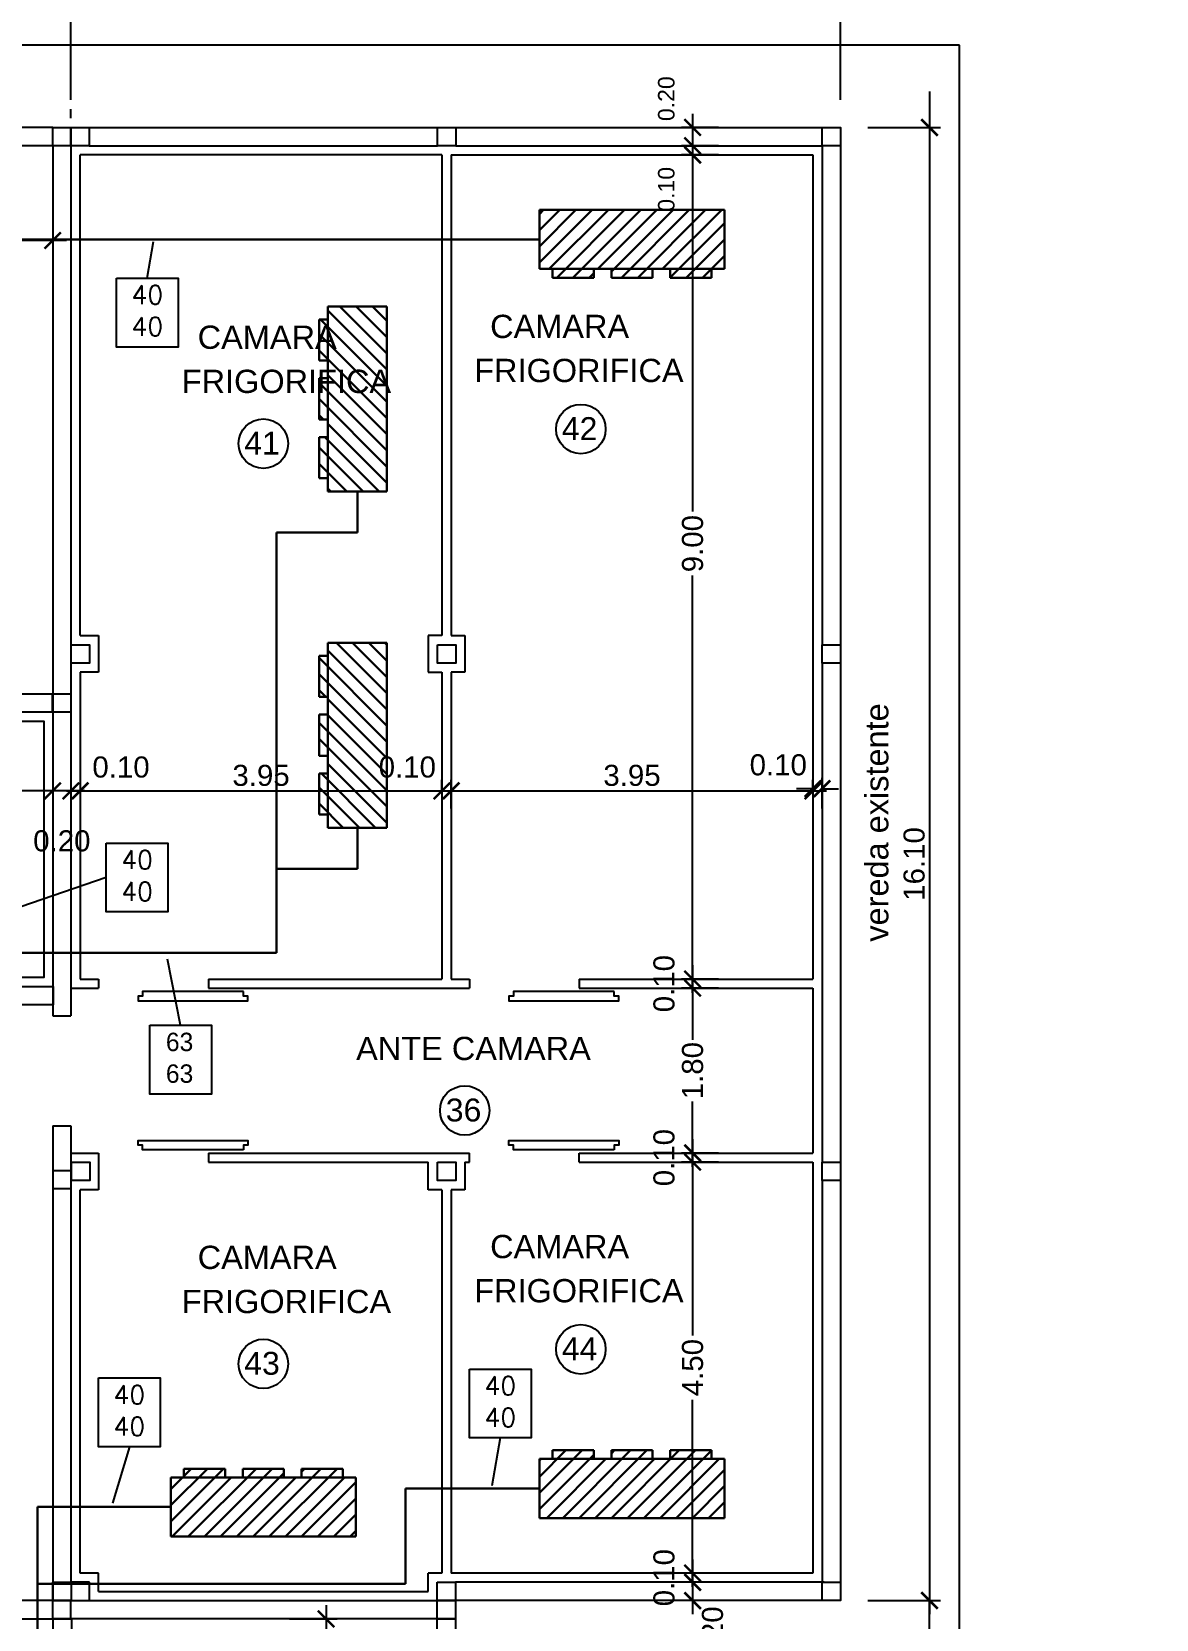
# Model space of a CAD drawing. Extents: x -106 to 115, y -156 to 65.
# Drawn here: x 3.47 to 15.75, y -26.3 to -8.97 of the extents above; entities that cross this region are included whole.
import ezdxf
from ezdxf.enums import TextEntityAlignment as Align

# ---------------------------------------------------------------- set-up
doc = ezdxf.new("R2010")
doc.units = 0
doc.header["$LTSCALE"] = 100
doc.header["$MEASUREMENT"] = 0
doc.layers.get('0').update_dxf_attribs({"color": 9, "linetype": 'CONTINUOUS'})
doc.layers.get('DEFPOINTS').update_dxf_attribs({"color": 9, "linetype": 'CONTINUOUS'})
for name, color, linetype in [('COTAS', 9, 'CONTINUOUS'), ('IFA-MEDIA 02', 32, 'CONTINUOUS'), ('MUROS', 9, 'CONTINUOUS'), ('texto', 9, 'CONTINUOUS'), ('UNTITLED-1', 9, 'CONTINUOUS')]:
    doc.layers.add(name, color=color, linetype=linetype)
doc.layers.add('IFA-MEDIA 01', color=20, linetype='CONTINUOUS', lineweight=30)
doc.styles.get("Standard").update_dxf_attribs({"font": 'arial.ttf'})
doc.dimstyles.get("Standard").update_dxf_attribs({"dimtxt": 0.23, "dimasz": 0.18, "dimexe": 0.12, "dimexo": 0.2, "dimgap": 0.05, "dimtad": 0, "dimzin": 0, "dimdsep": 46, "dimtxsty": 'Standard', "dimblk": 'ARCHTICK', "dimcen": 0.09, "dimdle": 0.15, "dimadec": 0, "dimazin": 0, "dimtfac": 1, "dimtofl": 0, "dimtmove": 2, "dimatfit": 3, "dimfxl": 1, "dimtolj": 1, "dimtzin": 0, "dimarcsym": 0})

# ---------------------------------------------------------------- blocks, each defined once
blk = doc.blocks.new('_ARCHTICK')
at = {"color": 0, "linetype": 'ByBlock', "const_width": 0.15}
blk.add_lwpolyline([(-0.5, -0.5), (0.5, 0.5)], dxfattribs=at)
blk = doc.blocks.new('*D1')
at = {"color": 0, "linetype": 'Continuous', "lineweight": -2, "transparency": 16777216}
for p, q in [((13.276, -9.862), (13.276, -26.249)), ((12.603, -10.012), (13.396, -10.012)), ((12.603, -26.099), (13.396, -26.099))]:
    blk.add_line(p, q, dxfattribs=at)
at = {"layer": 'DEFPOINTS', "color": 0, "linetype": 'Continuous', "transparency": 16777216}
for p in [(12.303, -10.012), (12.303, -26.099), (13.276, -26.099)]:
    blk.add_point(p, dxfattribs=at)
at = {"color": 0, "linetype": 'Continuous', "lineweight": -2, "transparency": 16777216, "xscale": 0.18, "yscale": 0.18, "zscale": 0.18}
for p, rotation in [((13.276, -10.012), 90), ((13.276, -26.099), 270)]:
    blk.add_blockref('_ARCHTICK', p, dxfattribs=dict(at, rotation=rotation))
at = {"color": 0, "linetype": 'Continuous', "transparency": 16777216, "insert": (13.109, -18.055), "char_height": 0.23, "attachment_point": 5, "rotation": 90}
blk.add_mtext('\\A1;16.10', dxfattribs=at)
blk = doc.blocks.new('*D2')
at = {"color": 0, "linetype": 'Continuous', "lineweight": -2, "transparency": 16777216}
for p, q in [((3.903, -9.712), (3.903, -8.42)), ((12.303, -9.712), (12.303, -8.42)), ((12.453, -8.54), (3.753, -8.54))]:
    blk.add_line(p, q, dxfattribs=at)
at = {"layer": 'DEFPOINTS', "color": 0, "linetype": 'Continuous', "transparency": 16777216}
for p in [(3.903, -8.54), (3.903, -10.012), (12.303, -10.012)]:
    blk.add_point(p, dxfattribs=at)
at = {"color": 0, "linetype": 'Continuous', "lineweight": -2, "transparency": 16777216, "xscale": 0.18, "yscale": 0.18, "zscale": 0.18, "rotation": 180}
blk.add_blockref('_ARCHTICK', (3.903, -8.54), dxfattribs=at)
at = {"color": 0, "linetype": 'Continuous', "lineweight": -2, "transparency": 16777216, "xscale": 0.18, "yscale": 0.18, "zscale": 0.18}
blk.add_blockref('_ARCHTICK', (12.303, -8.54), dxfattribs=at)
at = {"color": 0, "linetype": 'Continuous', "transparency": 16777216, "insert": (8.103, -8.372), "char_height": 0.23, "attachment_point": 5}
blk.add_mtext('\\A1;8.40', dxfattribs=at)
blk = doc.blocks.new('*D3')
at = {"color": 0, "linetype": 'Continuous', "lineweight": -2, "transparency": 16777216}
for p, q in [((7.953, -17.264), (7.953, -17.137)), ((3.853, -17.257), (8.103, -17.257))]:
    blk.add_line(p, q, dxfattribs=at)
at = {"layer": 'DEFPOINTS', "color": 0, "linetype": 'Continuous', "transparency": 16777216}
for p in [(7.953, -17.257), (4.003, -17.564), (7.953, -17.564)]:
    blk.add_point(p, dxfattribs=at)
at = {"color": 0, "linetype": 'Continuous', "lineweight": -2, "transparency": 16777216, "xscale": 0.18, "yscale": 0.18, "zscale": 0.18, "rotation": 180}
blk.add_blockref('_ARCHTICK', (4.003, -17.257), dxfattribs=at)
at = {"color": 0, "linetype": 'Continuous', "lineweight": -2, "transparency": 16777216, "xscale": 0.18, "yscale": 0.18, "zscale": 0.18}
blk.add_blockref('_ARCHTICK', (7.953, -17.257), dxfattribs=at)
at = {"color": 0, "linetype": 'Continuous', "transparency": 16777216, "insert": (5.978, -17.089), "char_height": 0.23, "attachment_point": 5}
blk.add_mtext('\\A1;3.95', dxfattribs=at)
blk = doc.blocks.new('*D4')
at = {"color": 0, "linetype": 'Continuous', "lineweight": -2, "transparency": 16777216}
for p, q in [((12.003, -17.264), (12.003, -17.137)), ((7.903, -17.257), (12.153, -17.257))]:
    blk.add_line(p, q, dxfattribs=at)
at = {"layer": 'DEFPOINTS', "color": 0, "linetype": 'Continuous', "transparency": 16777216}
for p in [(12.003, -17.257), (8.053, -17.564), (12.003, -17.564)]:
    blk.add_point(p, dxfattribs=at)
at = {"color": 0, "linetype": 'Continuous', "lineweight": -2, "transparency": 16777216, "xscale": 0.18, "yscale": 0.18, "zscale": 0.18, "rotation": 180}
blk.add_blockref('_ARCHTICK', (8.053, -17.257), dxfattribs=at)
at = {"color": 0, "linetype": 'Continuous', "lineweight": -2, "transparency": 16777216, "xscale": 0.18, "yscale": 0.18, "zscale": 0.18}
blk.add_blockref('_ARCHTICK', (12.003, -17.257), dxfattribs=at)
at = {"color": 0, "linetype": 'Continuous', "transparency": 16777216, "insert": (10.028, -17.089), "char_height": 0.23, "attachment_point": 5}
blk.add_mtext('\\A1;3.95', dxfattribs=at)
blk = doc.blocks.new('*D68')
at = {"layer": 'DEFPOINTS', "color": 0, "linetype": 'Continuous', "transparency": 16777216}
for p in [(11.171, -10.312), (10.69, -19.312), (11.171, -19.312)]:
    blk.add_point(p, dxfattribs=at)
at = {"layer": 'texto', "color": 0, "linetype": 'Continuous', "lineweight": -2, "transparency": 16777216}
for p, q in [((10.69, -10.162), (10.69, -14.208)), ((10.971, -10.312), (10.57, -10.312)), ((10.69, -19.462), (10.69, -14.905)), ((10.971, -19.312), (10.57, -19.312))]:
    blk.add_line(p, q, dxfattribs=at)
at = {"layer": 'texto', "color": 0, "linetype": 'Continuous', "lineweight": -2, "transparency": 16777216, "xscale": 0.18, "yscale": 0.18, "zscale": 0.18}
for p, rotation in [((10.69, -10.312), 90), ((10.69, -19.312), 270)]:
    blk.add_blockref('_ARCHTICK', p, dxfattribs=dict(at, rotation=rotation))
at = {"layer": 'texto', "color": 0, "linetype": 'Continuous', "transparency": 16777216, "insert": (10.69, -14.557), "char_height": 0.23, "attachment_point": 5, "rotation": 90}
blk.add_mtext('\\A1;9.00', dxfattribs=at)
blk = doc.blocks.new('*D69')
at = {"layer": 'DEFPOINTS', "color": 0, "linetype": 'Continuous', "transparency": 16777216}
for p in [(10.69, -19.412), (11.171, -19.312), (11.171, -19.412)]:
    blk.add_point(p, dxfattribs=at)
at = {"layer": 'texto', "color": 0, "linetype": 'Continuous', "lineweight": -2, "transparency": 16777216}
for p, q in [((10.69, -19.162), (10.69, -19.562)), ((10.971, -19.312), (10.57, -19.312)), ((10.971, -19.412), (10.57, -19.412))]:
    blk.add_line(p, q, dxfattribs=at)
at = {"layer": 'texto', "color": 0, "linetype": 'Continuous', "lineweight": -2, "transparency": 16777216, "xscale": 0.18, "yscale": 0.18, "zscale": 0.18}
for p, rotation in [((10.69, -19.312), 90), ((10.69, -19.412), 270)]:
    blk.add_blockref('_ARCHTICK', p, dxfattribs=dict(at, rotation=rotation))
at = {"layer": 'texto', "color": 0, "linetype": 'Continuous', "transparency": 16777216, "insert": (10.378, -19.362), "char_height": 0.23, "attachment_point": 5, "rotation": 90}
blk.add_mtext('\\A1;0.10', dxfattribs=at)
blk = doc.blocks.new('*D155')
at = {"layer": 'COTAS', "color": 0, "linetype": 'Continuous', "lineweight": -2, "transparency": 16777216}
for p, q in [((3.703, -16.918), (3.703, -17.377)), ((3.903, -16.918), (3.903, -17.377)), ((4.053, -17.257), (3.553, -17.257))]:
    blk.add_line(p, q, dxfattribs=at)
at = {"layer": 'DEFPOINTS', "color": 0, "linetype": 'Continuous', "transparency": 16777216}
for p in [(3.703, -16.718), (3.903, -16.718), (3.703, -17.257)]:
    blk.add_point(p, dxfattribs=at)
at = {"layer": 'COTAS', "color": 0, "linetype": 'Continuous', "lineweight": -2, "transparency": 16777216, "xscale": 0.18, "yscale": 0.18, "zscale": 0.18, "rotation": 180}
blk.add_blockref('_ARCHTICK', (3.703, -17.257), dxfattribs=at)
at = {"layer": 'COTAS', "color": 0, "linetype": 'Continuous', "lineweight": -2, "transparency": 16777216, "xscale": 0.18, "yscale": 0.18, "zscale": 0.18}
blk.add_blockref('_ARCHTICK', (3.903, -17.257), dxfattribs=at)
at = {"layer": 'COTAS', "color": 0, "linetype": 'Continuous', "transparency": 16777216, "insert": (3.803, -17.804), "char_height": 0.23, "attachment_point": 5}
blk.add_mtext('\\A1;0.20', dxfattribs=at)
blk = doc.blocks.new('*D156')
at = {"layer": 'COTAS', "color": 0, "linetype": 'Continuous', "lineweight": -2, "transparency": 16777216}
for p, q in [((-1.693, -16.918), (-1.693, -17.377)), ((3.703, -16.918), (3.703, -17.377)), ((-1.843, -17.257), (0.042, -17.257)), ((3.853, -17.257), (0.739, -17.257))]:
    blk.add_line(p, q, dxfattribs=at)
at = {"layer": 'DEFPOINTS', "color": 0, "linetype": 'Continuous', "transparency": 16777216}
for p in [(-1.693, -16.718), (3.703, -16.718), (-1.693, -17.257)]:
    blk.add_point(p, dxfattribs=at)
at = {"layer": 'COTAS', "color": 0, "linetype": 'Continuous', "lineweight": -2, "transparency": 16777216, "xscale": 0.18, "yscale": 0.18, "zscale": 0.18, "rotation": 180}
blk.add_blockref('_ARCHTICK', (-1.693, -17.257), dxfattribs=at)
at = {"layer": 'COTAS', "color": 0, "linetype": 'Continuous', "lineweight": -2, "transparency": 16777216, "xscale": 0.18, "yscale": 0.18, "zscale": 0.18}
blk.add_blockref('_ARCHTICK', (3.703, -17.257), dxfattribs=at)
at = {"layer": 'COTAS', "color": 0, "linetype": 'Continuous', "transparency": 16777216, "insert": (0.391, -17.257), "char_height": 0.23, "attachment_point": 5}
blk.add_mtext('\\A1;5.40', dxfattribs=at)
blk = doc.blocks.new('*D169')
at = {"layer": 'COTAS', "color": 0, "linetype": 'Continuous', "lineweight": -2, "transparency": 16777216}
for p, q in [((-1.897, -10.948), (-1.897, -11.367)), ((3.703, -10.948), (3.703, -11.367)), ((-2.047, -11.247), (1.121, -11.247)), ((3.853, -11.247), (1.818, -11.247))]:
    blk.add_line(p, q, dxfattribs=at)
at = {"layer": 'DEFPOINTS', "color": 0, "linetype": 'Continuous', "transparency": 16777216}
for p in [(-1.897, -10.748), (3.703, -10.748), (3.703, -11.247)]:
    blk.add_point(p, dxfattribs=at)
at = {"layer": 'COTAS', "color": 0, "linetype": 'Continuous', "lineweight": -2, "transparency": 16777216, "xscale": 0.18, "yscale": 0.18, "zscale": 0.18, "rotation": 180}
blk.add_blockref('_ARCHTICK', (-1.897, -11.247), dxfattribs=at)
at = {"layer": 'COTAS', "color": 0, "linetype": 'Continuous', "lineweight": -2, "transparency": 16777216, "xscale": 0.18, "yscale": 0.18, "zscale": 0.18}
blk.add_blockref('_ARCHTICK', (3.703, -11.247), dxfattribs=at)
at = {"layer": 'COTAS', "color": 0, "linetype": 'Continuous', "transparency": 16777216, "insert": (1.469, -11.247), "char_height": 0.23, "attachment_point": 5}
blk.add_mtext('\\A1;5.60', dxfattribs=at)
blk = doc.blocks.new('*D243')
at = {"layer": 'COTAS', "color": 0, "linetype": 'Continuous', "lineweight": -2, "transparency": 16777216}
for p, q in [((6.689, -26.15), (6.689, -30.611)), ((6.288, -26.3), (6.809, -26.3)), ((6.689, -35.769), (6.689, -31.307)), ((6.288, -35.619), (6.809, -35.619))]:
    blk.add_line(p, q, dxfattribs=at)
at = {"layer": 'DEFPOINTS', "color": 0, "linetype": 'Continuous', "transparency": 16777216}
for p in [(6.088, -26.3), (6.689, -26.3), (6.088, -35.619)]:
    blk.add_point(p, dxfattribs=at)
at = {"layer": 'COTAS', "color": 0, "linetype": 'Continuous', "lineweight": -2, "transparency": 16777216, "xscale": 0.18, "yscale": 0.18, "zscale": 0.18}
for p, rotation in [((6.689, -26.3), 90), ((6.689, -35.619), 270)]:
    blk.add_blockref('_ARCHTICK', p, dxfattribs=dict(at, rotation=rotation))
at = {"layer": 'COTAS', "color": 0, "linetype": 'Continuous', "transparency": 16777216, "insert": (6.689, -30.959), "char_height": 0.23, "attachment_point": 5, "rotation": 90}
blk.add_mtext('\\A1;9.30', dxfattribs=at)
blk = doc.blocks.new('*D244')
at = {"layer": 'DEFPOINTS', "color": 0, "linetype": 'Continuous', "transparency": 16777216}
for p in [(11.171, -19.412), (10.69, -21.212), (11.171, -21.212)]:
    blk.add_point(p, dxfattribs=at)
at = {"layer": 'texto', "color": 0, "linetype": 'Continuous', "lineweight": -2, "transparency": 16777216}
for p, q in [((10.971, -19.412), (10.57, -19.412)), ((10.69, -19.262), (10.69, -19.975)), ((10.69, -21.362), (10.69, -20.65)), ((10.971, -21.212), (10.57, -21.212))]:
    blk.add_line(p, q, dxfattribs=at)
at = {"layer": 'texto', "color": 0, "linetype": 'Continuous', "lineweight": -2, "transparency": 16777216, "xscale": 0.18, "yscale": 0.18, "zscale": 0.18}
for p, rotation in [((10.69, -19.412), 90), ((10.69, -21.212), 270)]:
    blk.add_blockref('_ARCHTICK', p, dxfattribs=dict(at, rotation=rotation))
at = {"layer": 'texto', "color": 0, "linetype": 'Continuous', "transparency": 16777216, "insert": (10.69, -20.312), "char_height": 0.23, "attachment_point": 5, "rotation": 90}
blk.add_mtext('\\A1;1.80', dxfattribs=at)
blk = doc.blocks.new('*D245')
at = {"layer": 'DEFPOINTS', "color": 0, "linetype": 'Continuous', "transparency": 16777216}
for p in [(10.69, -21.312), (11.171, -21.212), (11.171, -21.312)]:
    blk.add_point(p, dxfattribs=at)
at = {"layer": 'texto', "color": 0, "linetype": 'Continuous', "lineweight": -2, "transparency": 16777216}
for p, q in [((10.69, -21.062), (10.69, -21.462)), ((10.971, -21.212), (10.57, -21.212)), ((10.971, -21.312), (10.57, -21.312))]:
    blk.add_line(p, q, dxfattribs=at)
at = {"layer": 'texto', "color": 0, "linetype": 'Continuous', "lineweight": -2, "transparency": 16777216, "xscale": 0.18, "yscale": 0.18, "zscale": 0.18}
for p, rotation in [((10.69, -21.212), 90), ((10.69, -21.312), 270)]:
    blk.add_blockref('_ARCHTICK', p, dxfattribs=dict(at, rotation=rotation))
at = {"layer": 'texto', "color": 0, "linetype": 'Continuous', "transparency": 16777216, "insert": (10.378, -21.262), "char_height": 0.23, "attachment_point": 5, "rotation": 90}
blk.add_mtext('\\A1;0.10', dxfattribs=at)
blk = doc.blocks.new('*D246')
at = {"layer": 'DEFPOINTS', "color": 0, "linetype": 'Continuous', "transparency": 16777216}
for p in [(11.171, -21.312), (10.69, -25.799), (11.171, -25.799)]:
    blk.add_point(p, dxfattribs=at)
at = {"layer": 'texto', "color": 0, "linetype": 'Continuous', "lineweight": -2, "transparency": 16777216}
for p, q in [((10.971, -21.312), (10.57, -21.312)), ((10.69, -21.162), (10.69, -23.203)), ((10.69, -25.949), (10.69, -23.908)), ((10.971, -25.799), (10.57, -25.799))]:
    blk.add_line(p, q, dxfattribs=at)
at = {"layer": 'texto', "color": 0, "linetype": 'Continuous', "lineweight": -2, "transparency": 16777216, "xscale": 0.18, "yscale": 0.18, "zscale": 0.18}
for p, rotation in [((10.69, -21.312), 90), ((10.69, -25.799), 270)]:
    blk.add_blockref('_ARCHTICK', p, dxfattribs=dict(at, rotation=rotation))
at = {"layer": 'texto', "color": 0, "linetype": 'Continuous', "transparency": 16777216, "insert": (10.69, -23.555), "char_height": 0.23, "attachment_point": 5, "rotation": 90}
blk.add_mtext('\\A1;4.50', dxfattribs=at)
blk = doc.blocks.new('*D247')
at = {"layer": 'DEFPOINTS', "color": 0, "linetype": 'Continuous', "transparency": 16777216}
for p in [(11.171, -25.799), (10.69, -25.899), (11.171, -25.899)]:
    blk.add_point(p, dxfattribs=at)
at = {"layer": 'texto', "color": 0, "linetype": 'Continuous', "lineweight": -2, "transparency": 16777216}
for p, q in [((10.69, -25.649), (10.69, -26.049)), ((10.971, -25.799), (10.57, -25.799)), ((10.971, -25.899), (10.57, -25.899))]:
    blk.add_line(p, q, dxfattribs=at)
at = {"layer": 'texto', "color": 0, "linetype": 'Continuous', "lineweight": -2, "transparency": 16777216, "xscale": 0.18, "yscale": 0.18, "zscale": 0.18}
for p, rotation in [((10.69, -25.799), 90), ((10.69, -25.899), 270)]:
    blk.add_blockref('_ARCHTICK', p, dxfattribs=dict(at, rotation=rotation))
at = {"layer": 'texto', "color": 0, "linetype": 'Continuous', "transparency": 16777216, "insert": (10.378, -25.849), "char_height": 0.23, "attachment_point": 5, "rotation": 90}
blk.add_mtext('\\A1;0.10', dxfattribs=at)
blk = doc.blocks.new('hx4527')
at = {"layer": 'IFA-MEDIA 01', "linetype": 'Continuous'}
h = blk.add_hatch(dxfattribs=at)
h.set_pattern_fill('ANSI31', color=256)
h.paths.add_polyline_path([(-5.788, -75.927), (-7.808, -75.927), (-7.808, -76.572), (-5.788, -76.572)])
h.paths.add_polyline_path([(-7.216, -76.572), (-7.666, -76.572), (-7.666, -76.667), (-7.216, -76.667)])
h.paths.add_polyline_path([(-6.573, -76.572), (-7.023, -76.572), (-7.023, -76.667), (-6.573, -76.667)])
h.paths.add_polyline_path([(-5.931, -76.572), (-6.381, -76.572), (-6.381, -76.667), (-5.931, -76.667)])
for p, q in [((-7.808, -75.927), (-5.788, -75.927)), ((-7.808, -75.927), (-7.808, -76.572)), ((-7.808, -75.927), (-5.788, -75.927)), ((-5.788, -75.927), (-5.788, -76.572)), ((-5.788, -76.572), (-7.808, -76.572)), ((-7.666, -76.667), (-7.666, -76.572)), ((-7.216, -76.667), (-7.216, -76.572)), ((-7.023, -76.667), (-7.023, -76.572)), ((-6.573, -76.667), (-6.573, -76.572)), ((-6.381, -76.667), (-6.381, -76.572)), ((-5.931, -76.667), (-5.931, -76.572)), ((-7.666, -76.667), (-7.216, -76.667)), ((-7.023, -76.667), (-6.573, -76.667)), ((-6.381, -76.667), (-5.931, -76.667))]:
    blk.add_line(p, q, dxfattribs=at)

msp = doc.modelspace()

# ---------------------------------------------------------------- linework, layer by layer
at = {"linetype": 'Continuous'}
for p, q in [((13.603, -27.399), (13.603, -9.114)), ((3.903, -9.312), (3.903, -9.212)), ((3.903, -9.512), (3.903, -9.412)), ((3.903, -9.712), (3.903, -9.612)), ((13.278, -10.013), (13.278, -9.62)), ((3.903, -9.912), (3.903, -9.812)), ((3.703, -10.012), (-1.493, -10.012)), ((3.703, -10.212), (-1.493, -10.212)), ((3.703, -10.212), (3.703, -19.715)), ((3.903, -10.212), (3.903, -19.715)), ((4.003, -15.562), (4.003, -10.312)), ((7.953, -10.312), (4.003, -10.312)), ((7.953, -10.312), (7.953, -15.562)), ((8.053, -10.312), (12.003, -10.312)), ((8.053, -10.312), (8.053, -15.562)), ((12.003, -10.312), (12.003, -19.312)), ((4.003, -15.562), (4.205, -15.562)), ((4.205, -15.562), (4.205, -15.962)), ((7.803, -15.562), (7.803, -15.962)), ((7.953, -15.562), (7.803, -15.562)), ((8.053, -15.562), (8.203, -15.562)), ((8.203, -15.562), (8.203, -15.962)), ((4.205, -15.962), (4.003, -15.962)), ((4.003, -15.962), (4.003, -19.312)), ((7.803, -15.962), (7.953, -15.962)), ((7.953, -15.962), (7.953, -19.312)), ((8.203, -15.962), (8.053, -15.962)), ((8.053, -15.962), (8.053, -19.312)), ((8.053, -17.448), (8.053, -17.137)), ((12.103, -17.448), (12.103, -17.113)), ((7.803, -17.257), (8.203, -17.257)), ((12.003, -17.233), (11.823, -17.233)), ((12.103, -17.233), (12.283, -17.233)), ((3.903, -19.412), (4.203, -19.412)), ((4.003, -19.312), (4.203, -19.312)), ((4.203, -19.312), (4.203, -19.412)), ((5.403, -19.312), (5.403, -19.412)), ((5.403, -19.312), (7.953, -19.312)), ((5.403, -19.412), (8.253, -19.412)), ((8.053, -19.312), (8.253, -19.312)), ((8.253, -19.312), (8.253, -19.412)), ((9.453, -19.312), (9.453, -19.412)), ((9.453, -19.312), (12.003, -19.312)), ((9.453, -19.412), (12.003, -19.412)), ((12.003, -19.412), (12.003, -21.212)), ((3.703, -20.915), (3.703, -26.098)), ((3.903, -21.212), (4.203, -21.212)), ((4.203, -21.212), (4.205, -21.612)), ((5.403, -21.212), (8.203, -21.212)), ((5.403, -21.212), (8.253, -21.212)), ((5.403, -21.212), (5.403, -21.312)), ((5.403, -21.312), (7.803, -21.312)), ((8.203, -21.312), (8.203, -21.612)), ((8.203, -21.312), (8.253, -21.312)), ((8.253, -21.312), (8.253, -21.212)), ((9.453, -21.312), (9.453, -21.212)), ((9.453, -21.212), (12.003, -21.212)), ((9.453, -21.312), (12.003, -21.312)), ((12.003, -21.312), (12.003, -25.799)), ((3.703, -21.403), (3.703, -21.603)), ((4.003, -25.799), (4.003, -21.612)), ((4.205, -21.612), (4.003, -21.612)), ((7.953, -21.612), (7.953, -25.799)), ((8.053, -21.612), (8.053, -25.799)), ((13.274, -26.089), (13.274, -26.549))]:
    msp.add_line(p, q, dxfattribs=at)
msp.add_lwpolyline([(3.703, -10.012), (3.903, -10.012), (3.903, -10.212), (3.703, -10.212)], close=True, dxfattribs=at)
at = {"linetype": 'Continuous', "flags": 128}
for points in [[(5.785, -19.449), (4.685, -19.449), (4.685, -19.499), (4.635, -19.499), (4.635, -19.549), (5.835, -19.549), (5.835, -19.499), (5.785, -19.499)], [(9.835, -19.449), (8.735, -19.449), (8.735, -19.499), (8.685, -19.499), (8.685, -19.549), (9.885, -19.549), (9.885, -19.499), (9.835, -19.499)], [(5.785, -21.176), (4.685, -21.176), (4.685, -21.126), (4.635, -21.126), (4.635, -21.076), (5.835, -21.076), (5.835, -21.126), (5.785, -21.126)], [(9.835, -21.176), (8.735, -21.176), (8.735, -21.126), (8.685, -21.126), (8.685, -21.076), (9.885, -21.076), (9.885, -21.126), (9.835, -21.126)]]:
    msp.add_lwpolyline(points, close=True, dxfattribs=at)
at = {"layer": 'COTAS', "linetype": 'Continuous', "flags": 128}
msp.add_lwpolyline([(-1.593, -19.394), (-1.593, -16.494), (3.607, -16.494), (3.607, -19.294), (-0.273, -19.294), (-0.273, -19.394)], dxfattribs=at)
at = {"layer": 'IFA-MEDIA 01', "linetype": 'Continuous'}
for p, q in [((9.018, -11.235), (3.316, -11.235)), ((7.031, -13.986), (7.031, -14.437)), ((7.031, -14.437), (6.146, -14.437)), ((6.146, -14.437), (6.146, -19.024)), ((7.031, -17.659), (7.031, -18.11)), ((7.031, -18.11), (6.146, -18.11)), ((3.316, -19.024), (6.146, -19.024)), ((9.018, -24.876), (7.555, -24.876)), ((7.555, -24.876), (7.555, -25.916)), ((3.536, -64.685), (3.536, -25.077)), ((4.993, -25.077), (3.536, -25.077)), ((7.555, -25.916), (3.536, -25.916))]:
    msp.add_line(p, q, dxfattribs=at)
at = {"layer": 'IFA-MEDIA 02', "linetype": 'Continuous'}
for p, q in [((4.735, -11.658), (4.802, -11.257)), ((4.287, -18.203), (3.354, -18.523)), ((5.099, -19.815), (4.957, -19.094)), ((4.54, -24.421), (4.357, -25.034)), ((8.59, -24.323), (8.496, -24.845))]:
    msp.add_line(p, q, dxfattribs=at)
at = {"layer": 'IFA-MEDIA 02'}
for points in [[(4.398, -11.658), (5.072, -11.658), (5.072, -12.41), (4.398, -12.41)], [(4.287, -17.827), (4.961, -17.827), (4.961, -18.579), (4.287, -18.579)], [(4.762, -19.815), (5.436, -19.815), (5.436, -20.568), (4.762, -20.568)], [(8.253, -23.571), (8.927, -23.571), (8.927, -24.323), (8.253, -24.323)], [(4.203, -23.668), (4.877, -23.668), (4.877, -24.421), (4.203, -24.421)]]:
    msp.add_lwpolyline(points, close=True, dxfattribs=at)
at = {"layer": 'MUROS', "linetype": 'Continuous'}
for p, q in [((4.103, -10.012), (7.903, -10.012)), ((8.103, -10.012), (12.103, -10.012)), ((4.103, -10.212), (7.903, -10.212)), ((8.103, -10.212), (12.103, -10.212)), ((12.103, -10.212), (12.103, -15.662)), ((12.303, -10.212), (12.303, -15.662)), ((12.103, -15.862), (12.103, -21.312)), ((12.303, -15.862), (12.303, -21.312)), ((3.703, -19.715), (3.903, -19.715)), ((3.703, -20.915), (3.903, -20.915)), ((3.903, -20.915), (3.903, -25.899)), ((12.103, -21.512), (12.103, -25.899)), ((12.303, -21.512), (12.303, -25.899)), ((4.204, -25.799), (4.003, -25.799)), ((4.204, -26), (4.204, -25.799)), ((7.802, -26), (7.802, -25.799)), ((7.953, -25.799), (7.802, -25.799)), ((12.003, -25.799), (8.053, -25.799)), ((12.125, -25.899), (8.102, -25.899)), ((3.706, -26.098), (0.099, -26.099)), ((12.125, -26.099), (8.102, -26.099)), ((0.099, -26.299), (3.706, -26.298))]:
    msp.add_line(p, q, dxfattribs=at)
for points in [[(3.903, -10.012), (4.103, -10.012), (4.103, -10.212), (3.903, -10.212)], [(7.903, -10.012), (8.103, -10.012), (8.103, -10.212), (7.903, -10.212)], [(12.103, -10.012), (12.303, -10.012), (12.303, -10.212), (12.103, -10.212)], [(3.905, -15.662), (4.105, -15.662), (4.105, -15.862), (3.905, -15.862)], [(7.903, -15.662), (8.103, -15.662), (8.103, -15.862), (7.903, -15.862)], [(12.103, -15.662), (12.303, -15.662), (12.303, -15.862), (12.103, -15.862)], [(3.907, -21.312), (4.107, -21.312), (4.107, -21.512), (3.907, -21.512)], [(7.903, -21.312), (8.103, -21.312), (8.103, -21.512), (7.903, -21.512)], [(12.103, -21.312), (12.303, -21.312), (12.303, -21.512), (12.103, -21.512)], [(4.104, -25.899), (3.904, -25.899), (3.904, -26.099), (4.104, -26.099)], [(7.902, -25.899), (8.102, -25.899), (8.102, -26.099), (7.902, -26.099)], [(12.103, -25.899), (12.303, -25.899), (12.303, -26.099), (12.103, -26.099)]]:
    msp.add_lwpolyline(points, close=True, dxfattribs=at)
at = {"layer": 'texto', "linetype": 'Continuous'}
for p, q in [((10.69, -9.862), (10.69, -10.362)), ((10.971, -10.012), (10.57, -10.012)), ((10.971, -10.212), (10.57, -10.212)), ((10.971, -10.212), (10.57, -10.212)), ((10.69, -10.062), (10.69, -10.462)), ((10.971, -10.312), (10.57, -10.312)), ((7.803, -21.612), (7.803, -21.312)), ((7.953, -21.612), (7.803, -21.612)), ((8.203, -21.612), (8.053, -21.612)), ((10.69, -25.749), (10.69, -26.249)), ((11.903, -25.899), (10.57, -25.899)), ((10.971, -26.099), (10.57, -26.099))]:
    msp.add_line(p, q, dxfattribs=at)
for centre, radius in [((4.578, -45.728), 110.721), ((9.47, -13.306), 0.27), ((6.003, -13.465), 0.27), ((8.202, -20.747), 0.27), ((9.47, -23.355), 0.27), ((6.003, -23.514), 0.27)]:
    msp.add_circle(centre, radius, dxfattribs=at)
at = {"layer": 'UNTITLED-1', "linetype": 'Continuous'}
for p, q in [((13.603, -9.114), (-16.28, -9.114)), ((3.704, -25.899), (3.904, -25.899)), ((3.704, -26.099), (3.704, -25.899)), ((3.904, -25.899), (3.904, -26.099)), ((4.204, -26), (7.802, -26)), ((3.904, -26.099), (3.704, -26.099)), ((3.706, -26.098), (3.906, -26.098)), ((3.706, -26.298), (3.706, -26.098)), ((3.901, -26.098), (4.101, -26.098)), ((3.901, -26.298), (3.901, -26.098)), ((3.901, -26.1), (8.083, -26.1)), ((3.903, -26.1), (4.753, -26.1)), ((7.902, -26.099), (8.102, -26.099)), ((7.902, -26.299), (7.902, -26.099)), ((8.102, -26.099), (8.102, -26.299)), ((3.906, -26.298), (3.706, -26.298)), ((3.708, -26.3), (3.908, -26.3)), ((3.708, -34.337), (3.708, -26.3)), ((8.083, -26.3), (3.893, -26.3)), ((4.101, -26.298), (3.901, -26.298)), ((3.908, -26.3), (3.908, -34.337)), ((7.902, -26.299), (8.102, -26.299)), ((7.902, -39.999), (7.902, -26.299)), ((8.102, -26.299), (7.902, -26.299)), ((8.102, -26.299), (8.102, -39.999))]:
    msp.add_line(p, q, dxfattribs=at)
for points in [[(-1.893, -16.199), (3.702, -16.199), (3.702, -16.399), (-1.893, -16.399)], [(3.702, -16.199), (3.902, -16.199), (3.902, -16.399), (3.702, -16.399)], [(-0.273, -19.394), (3.707, -19.394), (3.707, -19.594), (-0.273, -19.594)]]:
    msp.add_lwpolyline(points, close=True, dxfattribs=at)
msp.add_lwpolyline([(3.703, -21.403), (3.901, -21.403), (3.901, -21.603), (3.703, -21.603)], dxfattribs=at)

# ---------------------------------------------------------------- block references
at = {"linetype": 'Continuous', "xscale": 0.18, "yscale": 0.18, "zscale": 0.18, "rotation": 180}
for p in [(7.953, -17.257), (12.103, -17.233)]:
    msp.add_blockref('_ARCHTICK', p, dxfattribs=at)
at = {"linetype": 'Continuous', "xscale": 0.18, "yscale": 0.18, "zscale": 0.18}
for p in [(8.053, -17.257), (12.003, -17.233)]:
    msp.add_blockref('_ARCHTICK', p, dxfattribs=at)
at = {"layer": 'IFA-MEDIA 01', "linetype": 'Continuous'}
msp.add_blockref('hx4527', (16.826, 65.014), dxfattribs=at)
for p, rotation in [((83.28, -19.774), 270), ((83.28, -23.447), 270), ((3.23, -101.125), 180), ((-0.795, -101.326), 180)]:
    msp.add_blockref('hx4527', p, dxfattribs=dict(at, rotation=rotation))
at = {"layer": 'texto', "linetype": 'Continuous', "xscale": 0.18, "yscale": 0.18, "zscale": 0.18}
for p, rotation in [((10.69, -10.012), 90), ((10.69, -10.212), 90), ((10.69, -10.212), 270), ((10.69, -10.312), 270), ((10.69, -25.899), 90), ((10.69, -26.099), 270)]:
    msp.add_blockref('_ARCHTICK', p, dxfattribs=dict(at, rotation=rotation))

# ---------------------------------------------------------------- texts
at = {"linetype": 'Continuous', "char_height": 0.23, "attachment_point": 5}
for insert in [(4.449, -16.998), (7.575, -16.998), (11.625, -16.974)]:
    msp.add_mtext('\\A1;0.10', dxfattribs=dict(at, insert=insert))
at = {"layer": 'IFA-MEDIA 02', "char_height": 0.20101, "width": 1.0497, "attachment_point": 1}
for s, insert in [('{\\Ftxt.shx|c0;40}', (4.564, -11.74)), ('{\\Ftxt.shx|c0;40}', (4.564, -12.086)), ('{\\Ftxt.shx|c0;40}', (4.453, -17.909)), ('{\\Ftxt.shx|c0;40}', (4.453, -18.255)), ('{\\Ftxt|c0;63}', (4.939, -19.898)), ('{\\Ftxt|c0;63}', (4.939, -20.244)), ('{\\Ftxt.shx|c0;40}', (8.418, -23.653)), ('{\\Ftxt.shx|c0;40}', (4.368, -23.751)), ('{\\Ftxt.shx|c0;40}', (4.368, -24.097)), ('{\\Ftxt.shx|c0;40}', (8.418, -23.999))]:
    msp.add_mtext(s, dxfattribs=dict(at, insert=insert))
at = {"layer": 'texto', "linetype": 'Continuous'}
for s, p in [('42', (9.456, -13.426)), ('41', (5.989, -13.585)), ('36', (8.189, -20.867)), ('44', (9.456, -23.474)), ('43', (5.989, -23.633))]:
    msp.add_text(s, height=0.25, dxfattribs=at).set_placement(p, align=Align.CENTER)
at = {"layer": 'texto', "linetype": 'Continuous', "attachment_point": 5, "rotation": 90}
for s, insert, char_height in [('\\A1;0.20', (10.403, -9.698), 0.18), ('\\A1;0.10', (10.403, -10.688), 0.18), ('\\A1;0.20', (10.908, -26.475), 0.23)]:
    msp.add_mtext(s, dxfattribs=dict(at, insert=insert, char_height=char_height))
at = {"layer": 'UNTITLED-1'}
for s, p in [('CAMARA', (8.479, -12.312)), ('CAMARA', (5.286, -12.43)), ('FRIGORIFICA', (5.112, -12.912)), ('FRIGORIFICA', (8.305, -12.793)), ('ANTE CAMARA', (7.016, -20.197)), ('CAMARA', (8.479, -22.36)), ('CAMARA', (5.286, -22.478)), ('FRIGORIFICA', (5.112, -22.96)), ('FRIGORIFICA', (8.305, -22.842))]:
    msp.add_text(s, height=0.254, dxfattribs=at).set_placement(p)
msp.add_text('vereda existente', height=0.254, rotation=90, dxfattribs=at).set_placement((12.827, -18.904))

# ---------------------------------------------------------------- dimensions: what is measured, and where the dimension line sits
at = {"linetype": 'Continuous'}
for base, p1, p2, override, picture, middle in [((3.903, -8.54), (12.303, -10.012), (3.903, -10.012), {"dimexo": 0.3, "dimtad": 1, "dimtih": 0, "dimtoh": 0, "dimdec": 2, "dimblk1": 'ARCHTICK', "dimblk2": 'ARCHTICK', "dimsah": 1}, '*D2', (8.103, -8.372)), ((7.953, -17.257), (4.003, -17.564), (7.953, -17.564), {"dimexo": 0.3, "dimtad": 1, "dimtih": 0, "dimtoh": 0, "dimdec": 2, "dimblk1": 'ARCHTICK', "dimblk2": 'ARCHTICK', "dimsah": 1, "dimse1": 1}, '*D3', (5.978, -17.089)), ((12.003, -17.257), (8.053, -17.564), (12.003, -17.564), {"dimexo": 0.3, "dimtad": 1, "dimtih": 0, "dimtoh": 0, "dimdec": 2, "dimblk1": 'ARCHTICK', "dimblk2": 'ARCHTICK', "dimsah": 1, "dimse1": 1}, '*D4', (10.028, -17.089))]:
    dim = msp.add_linear_dim(base=base, p1=p1, p2=p2, dimstyle='Standard', override=override, dxfattribs=at)
    dim.commit()
    dim.dimension.update_dxf_attribs({"geometry": picture, "text_midpoint": middle})
dim = msp.add_linear_dim(base=(13.276, -26.099), p1=(12.303, -10.012), p2=(12.303, -26.099), angle=90, text='16.10', dimstyle='Standard', override={"dimexo": 0.3, "dimtad": 1, "dimtih": 0, "dimtoh": 0, "dimdec": 2, "dimblk1": 'ARCHTICK', "dimblk2": 'ARCHTICK', "dimsah": 1}, dxfattribs=at)
dim.commit()
dim.dimension.update_dxf_attribs({"geometry": '*D1', "text_midpoint": (13.109, -18.055)})
at = {"layer": 'COTAS', "linetype": 'Continuous'}
for base, p1, p2, picture, middle in [((3.703, -11.247), (-1.897, -10.748), (3.703, -10.748), '*D169', (1.469, -11.247)), ((-1.693, -17.257), (3.703, -16.718), (-1.693, -16.718), '*D156', (0.391, -17.257))]:
    dim = msp.add_linear_dim(base=base, p1=p1, p2=p2, dimstyle='Standard', dxfattribs=at)
    dim.commit()
    dim.dimension.update_dxf_attribs({"geometry": picture, "text_midpoint": middle, "dimtype": 160})
dim = msp.add_linear_dim(base=(3.703, -17.257), p1=(3.903, -16.718), p2=(3.703, -16.718), dimstyle='Standard', dxfattribs=at)
dim.commit()
dim.dimension.update_dxf_attribs({"geometry": '*D155', "text_midpoint": (3.803, -17.804)})
dim = msp.add_linear_dim(base=(6.689, -26.3), p1=(6.088, -35.619), p2=(6.088, -26.3), angle=90, text='9.30', dimstyle='Standard', dxfattribs=at)
dim.commit()
dim.dimension.update_dxf_attribs({"geometry": '*D243', "text_midpoint": (6.689, -30.959)})
at = {"layer": 'texto', "linetype": 'Continuous'}
dim = msp.add_linear_dim(base=(10.69, -19.312), p1=(11.171, -10.312), p2=(11.171, -19.312), angle=90, text='9.00', dimstyle='Standard', dxfattribs=at)
dim.commit()
dim.dimension.update_dxf_attribs({"geometry": '*D68', "text_midpoint": (10.69, -14.557), "dimtype": 160})
for base, p1, p2, picture, middle in [((10.69, -19.412), (11.171, -19.312), (11.171, -19.412), '*D69', (10.378, -19.362)), ((10.69, -21.212), (11.171, -19.412), (11.171, -21.212), '*D244', (10.69, -20.312)), ((10.69, -21.312), (11.171, -21.212), (11.171, -21.312), '*D245', (10.378, -21.262)), ((10.69, -25.899), (11.171, -25.799), (11.171, -25.899), '*D247', (10.378, -25.849))]:
    dim = msp.add_linear_dim(base=base, p1=p1, p2=p2, angle=90, dimstyle='Standard', dxfattribs=at)
    dim.commit()
    dim.dimension.update_dxf_attribs({"geometry": picture, "text_midpoint": middle})
dim = msp.add_linear_dim(base=(10.69, -25.799), p1=(11.171, -21.312), p2=(11.171, -25.799), angle=90, text='4.50', dimstyle='Standard', dxfattribs=at)
dim.commit()
dim.dimension.update_dxf_attribs({"geometry": '*D246', "text_midpoint": (10.69, -23.555)})

doc.saveas('drawing.dxf')
